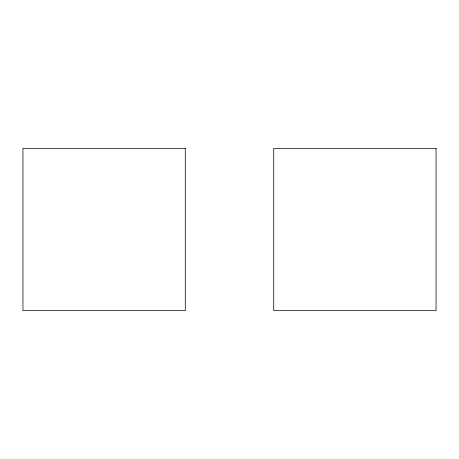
<?xml version="1.0" encoding="UTF-8"?>
<svg xmlns="http://www.w3.org/2000/svg" width="459" height="459" viewBox="0 0 459 459"><rect width="100%" height="100%" fill="white"/><g stroke="black" fill="none" stroke-linecap="round" stroke-linejoin="round"><path stroke-width="0.69" d="M185.275 148.337L22.95 148.337L22.95 310.663L185.275 310.663L185.275 148.337M436.05 148.337L273.725 148.337L273.725 310.663L436.05 310.663L436.05 148.337"/></g></svg>
